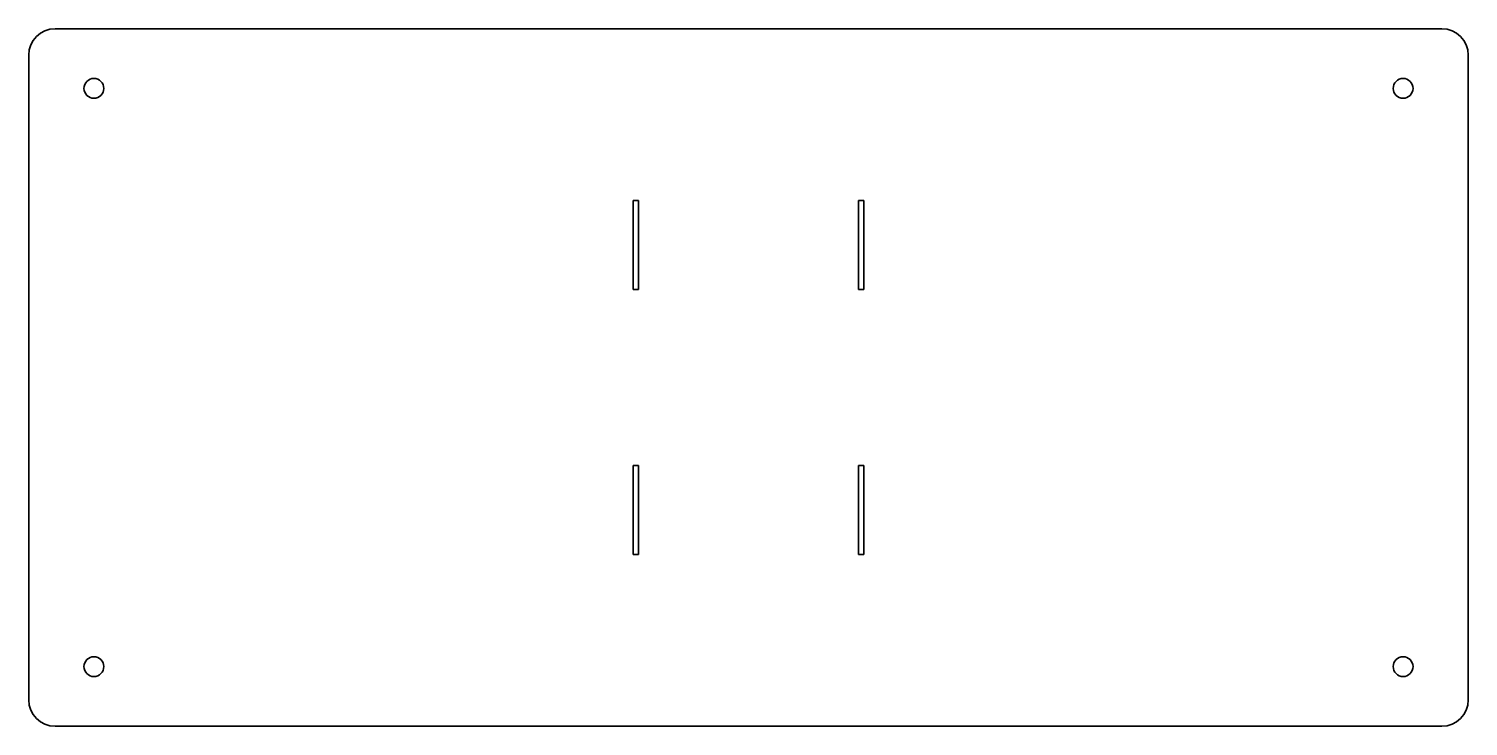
# Model space of a CAD drawing. Header units: millimetres. Extents: x 0 to 326, y 0 to 158.
import ezdxf

# ---------------------------------------------------------------- set-up
doc = ezdxf.new("R2010")
doc.units = ezdxf.units.MM
doc.layers.add('SIMUMAK Visible (ISO)', color=7, linetype='Continuous', lineweight=35)

# ---------------------------------------------------------------- blocks, each defined once
blk = doc.blocks.new('DSPY-MAQSLV-CPSOT01_Sheet_2_DSPY-MAQSLV-CPSOT01')
at = {"layer": 'SIMUMAK Visible (ISO)'}
for p, q in [((-157, 79), (157, 79)), ((-163, -73), (-163, 73)), ((163, 73), (163, -73)), ((-26.1, 40.1), (-24.9, 40.1)), ((-26.1, 19.9), (-26.1, 40.1)), ((-24.9, 40.1), (-24.9, 19.9)), ((24.9, 19.9), (24.9, 40.1)), ((24.9, 40.1), (26.1, 40.1)), ((26.1, 40.1), (26.1, 19.9)), ((-24.9, 19.9), (-26.1, 19.9)), ((26.1, 19.9), (24.9, 19.9)), ((-26.1, -19.9), (-24.9, -19.9)), ((-26.1, -40.1), (-26.1, -19.9)), ((-24.9, -19.9), (-24.9, -40.1)), ((24.9, -19.9), (26.1, -19.9)), ((24.9, -40.1), (24.9, -19.9)), ((26.1, -19.9), (26.1, -40.1)), ((-24.9, -40.1), (-26.1, -40.1)), ((26.1, -40.1), (24.9, -40.1)), ((157, -79), (-157, -79))]:
    blk.add_line(p, q, dxfattribs=at)
for centre in [(-148.25, 65.5), (148.25, 65.5), (-148.25, -65.5), (148.25, -65.5)]:
    blk.add_circle(centre, 2.25, dxfattribs=at)
at = {"layer": 'SIMUMAK Visible (ISO)', "extrusion": (0, 0, -1)}
for centre, start, end in [((157, 73), 360, 90), ((-157, 73), 90, 180), ((157, -73), 270, 360), ((-157, -73), 180, 270)]:
    blk.add_arc(centre, 6, start, end, dxfattribs=at)

msp = doc.modelspace()

# ---------------------------------------------------------------- block references
msp.add_blockref('DSPY-MAQSLV-CPSOT01_Sheet_2_DSPY-MAQSLV-CPSOT01', (163, 79))

doc.saveas('drawing.dxf')
